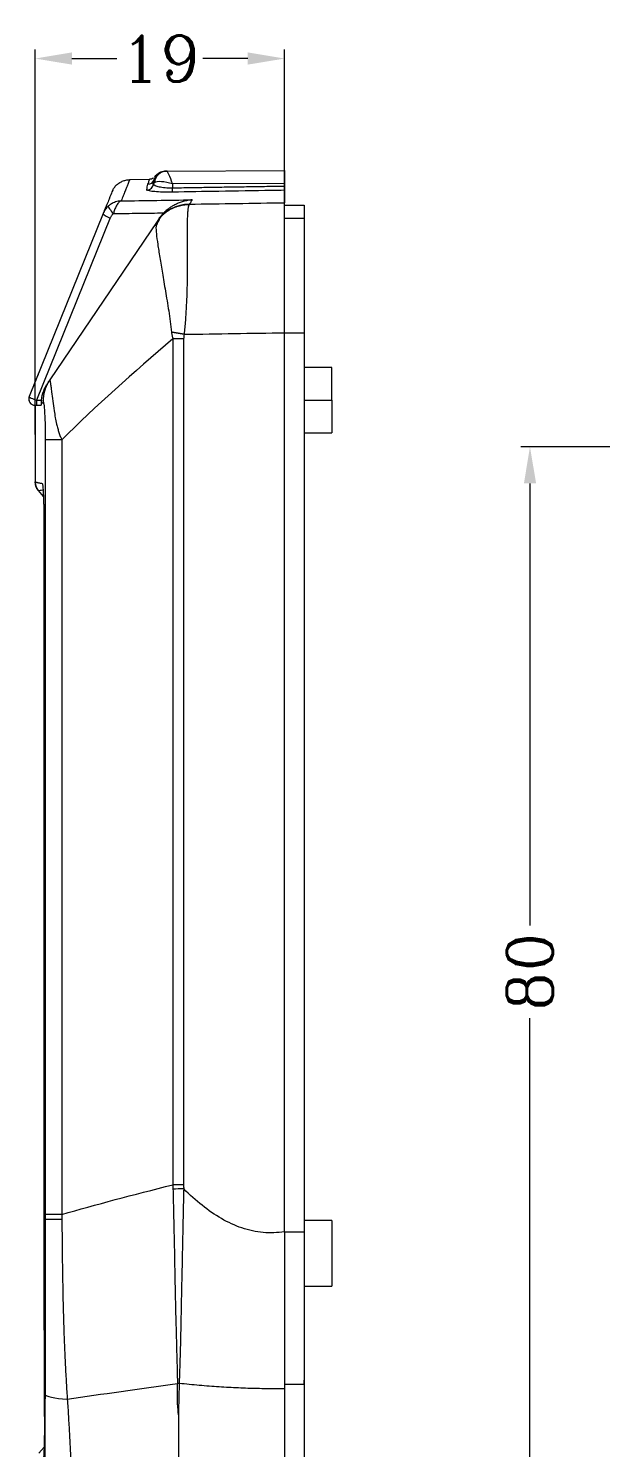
# Model space of a CAD drawing. Header units: millimetres. Extents: x -2408 to -1447, y -915 to -594.
# Drawn here: x -1688.6 to -1645, y -766.4 to -658.3 of the extents above; entities that cross this region are included whole.
import ezdxf

# ---------------------------------------------------------------- set-up
doc = ezdxf.new("R2010")
doc.units = ezdxf.units.MM
doc.layers.get('0').update_dxf_attribs({"linetype": 'CONTINUOUS'})
doc.layers.get('Defpoints').update_dxf_attribs({"linetype": 'CONTINUOUS'})
doc.layers.add('5', color=7, linetype='CONTINUOUS', true_color=0xffffff)
doc.styles.add('ROMANC', font='romanc.shx', dxfattribs={"bigfont": 'gbcbig.shx'})
doc.dimstyles.new('YanXiu', dxfattribs={"dimtxt": 2.5, "dimasz": 2.2, "dimexe": 0.66, "dimexo": 0.66, "dimgap": 0.66, "dimtad": 0, "dimdsep": 46, "dimtxsty": 'ROMANC', "dimcen": 0, "dimclrd": 256, "dimclre": 131, "dimclrt": 42, "dimazin": 2, "dimtfac": 1, "dimtofl": 0, "dimtmove": 0, "dimatfit": 3, "dimfxl": 0, "dimlwd": 5, "dimlwe": 5, "dimarcsym": 0})

# ---------------------------------------------------------------- blocks, each defined once
blk = doc.blocks.new('*D29')
at = {"color": 131, "lineweight": 5}
for p, q in [((1776.34, 676.86), (1759.19, 676.86)), ((1776.34, 596.86), (1759.19, 596.86))]:
    blk.add_line(p, q, dxfattribs=at)
at = {"lineweight": 5}
for p, q in [((1759.89, 674.06), (1759.89, 640.39)), ((1759.89, 599.66), (1759.89, 633.32))]:
    blk.add_line(p, q, dxfattribs=at)
for points in [[(1759.43, 674.06), (1760.36, 674.06), (1759.89, 676.86)], [(1759.43, 599.66), (1760.36, 599.66), (1759.89, 596.86)]]:
    blk.add_solid(points)
at = {"layer": 'Defpoints', "color": 0}
for p in [(1759.89, 676.86), (1777.04, 676.86), (1777.04, 596.86)]:
    blk.add_point(p, dxfattribs=at)
at = {"color": 42, "insert": (1759.89, 636.86), "char_height": 3.5, "attachment_point": 5, "rotation": 90, "style": 'ROMANC'}
blk.add_mtext('80', dxfattribs=at)
blk = doc.blocks.new('*D24')
at = {"color": 131, "lineweight": 5}
for p, q in [((1722.2, 677.79), (1722.2, 707.13)), ((1741.2, 652), (1741.2, 707.13))]:
    blk.add_line(p, q, dxfattribs=at)
at = {"lineweight": 5}
for p, q in [((1725, 706.43), (1728.42, 706.43)), ((1738.4, 706.43), (1734.98, 706.43))]:
    blk.add_line(p, q, dxfattribs=at)
for points in [[(1725, 706.9), (1725, 705.97), (1722.2, 706.43)], [(1738.4, 706.9), (1738.4, 705.97), (1741.2, 706.43)]]:
    blk.add_solid(points)
at = {"layer": 'Defpoints', "color": 0}
for p in [(1722.2, 706.43), (1722.2, 677.09), (1741.2, 651.3)]:
    blk.add_point(p, dxfattribs=at)
at = {"color": 42, "insert": (1731.7, 706.43), "char_height": 3.5, "attachment_point": 5, "style": 'ROMANC'}
blk.add_mtext('19', dxfattribs=at)

msp = doc.modelspace()

# ---------------------------------------------------------------- linework, layer by layer
at = {"layer": '5', "color": 7, "linetype": 'Continuous', "lineweight": 5}
for p, q in [((-1678.068, -669.142, 35), (-1678.041, -669.142, 35)), ((-1678.041, -669.142, 35), (-1669.063, -669.095, 35)), ((-1669.063, -669.095, 35), (-1669.063, -670.082, 35)), ((-1679.356, -669.774, 35), (-1680.863, -669.8, 35)), ((-1669.063, -670.082, 35), (-1677.591, -670.126, 35)), ((-1677.591, -670.126, 35), (-1677.591, -670.42, 35)), ((-1669.063, -670.082, 35), (-1669.063, -670.281, 35)), ((-1669.063, -670.281, 35), (-1669.063, -670.305, 35)), ((-1669.063, -670.608, 35), (-1669.063, -671.553, 35)), ((-1682.886, -672.366, 35), (-1688.518, -686.306, 35)), ((-1669.063, -671.728, 35), (-1669.063, -671.553, 35)), ((-1669.063, -671.739, 35), (-1667.563, -671.739, 35)), ((-1667.563, -671.739, 35), (-1667.563, -672.742, 35)), ((-1682.34, -672.715, 35), (-1687.949, -686.599, 35)), ((-1678.771, -672.984, 35), (-1686.95, -685.053, 35)), ((-1669.063, -672.742, 35), (-1667.563, -672.742, 35)), ((-1667.563, -672.743, 35), (-1667.563, -672.742, 35)), ((-1676.752, -681.932, 35), (-1676.752, -746.366, 35)), ((-1669.063, -681.46, 35), (-1667.563, -681.46, 35)), ((-1669.063, -749.941, 35), (-1669.063, -681.46, 35)), ((-1667.563, -681.46, 35), (-1667.563, -749.948, 35)), ((-1665.463, -684.094, 35), (-1667.563, -684.094, 35)), ((-1665.463, -686.594, 35), (-1665.463, -684.094, 35)), ((-1688.063, -686.994, 35), (-1688.063, -692.823, 35)), ((-1688.063, -686.994, 35), (-1688.063, -686.994, 35)), ((-1688.063, -686.994, 35), (-1688.063, -686.994, 35)), ((-1688.063, -686.994, 35), (-1688.063, -686.994, 35)), ((-1667.563, -686.594, 35), (-1665.463, -686.594, 35)), ((-1665.463, -686.594, 35), (-1665.463, -689.094, 35)), ((-1687.29, -689.613, 35), (-1687.29, -748.63, 35)), ((-1667.563, -689.094, 35), (-1665.463, -689.094, 35)), ((-1687.436, -693.923, 35), (-1687.821, -693.476, 35)), ((-1687.403, -695.794, 35), (-1687.403, -748.984, 35)), ((-1687.403, -695.794, 35), (-1687.402, -695.794, 35)), ((-1687.402, -695.794, 35), (-1687.402, -748.984, 35)), ((-1687.403, -748.984, 35), (-1687.402, -748.984, 35)), ((-1687.29, -748.984, 35), (-1687.402, -748.984, 35)), ((-1665.463, -749.094, 35), (-1667.563, -749.094, 35)), ((-1665.463, -749.094, 35), (-1665.463, -751.594, 35)), ((-1669.063, -749.948, 35), (-1667.563, -749.948, 35)), ((-1665.463, -751.594, 35), (-1665.463, -754.094, 35)), ((-1667.563, -754.094, 35), (-1665.463, -754.094, 35)), ((-1669.063, -761.901, 35), (-1669.063, -779.594, 35)), ((-1667.563, -761.545, 35), (-1667.563, -761.247, 35)), ((-1667.563, -761.544, 35), (-1667.563, -779.594, 35)), ((-1687.358, -764.495, 35), (-1687.362, -764.495, 35)), ((-1687.774, -766.814, 35), (-1687.384, -766.344, 35))]:
    msp.add_line(p, q, dxfattribs=at)
msp.add_polyline3d([(-1677.591, -670.42, 35), (-1677.42, -670.417, 35), (-1677.249, -670.414, 35), (-1677.079, -670.411, 35), (-1676.908, -670.409, 35), (-1676.738, -670.406, 35), (-1676.567, -670.403, 35), (-1676.397, -670.4, 35), (-1676.226, -670.398, 35), (-1676.056, -670.395, 35), (-1675.885, -670.392, 35), (-1675.715, -670.389, 35), (-1675.544, -670.387, 35), (-1675.374, -670.384, 35), (-1675.203, -670.381, 35), (-1675.033, -670.378, 35), (-1674.862, -670.375, 35), (-1674.692, -670.373, 35), (-1674.521, -670.37, 35), (-1674.351, -670.367, 35), (-1674.18, -670.364, 35), (-1674.009, -670.362, 35), (-1673.839, -670.359, 35), (-1673.668, -670.356, 35), (-1673.498, -670.353, 35), (-1673.327, -670.351, 35), (-1673.157, -670.348, 35), (-1672.986, -670.345, 35), (-1672.816, -670.342, 35), (-1672.645, -670.339, 35), (-1672.475, -670.337, 35), (-1672.304, -670.334, 35), (-1672.133, -670.331, 35), (-1671.963, -670.328, 35), (-1671.792, -670.326, 35), (-1671.622, -670.323, 35), (-1671.451, -670.32, 35), (-1671.281, -670.317, 35), (-1671.11, -670.315, 35), (-1670.94, -670.312, 35), (-1670.769, -670.309, 35), (-1670.598, -670.306, 35), (-1670.428, -670.304, 35), (-1670.257, -670.301, 35), (-1670.087, -670.298, 35), (-1669.916, -670.295, 35), (-1669.746, -670.292, 35), (-1669.575, -670.29, 35), (-1669.404, -670.287, 35), (-1669.234, -670.284, 35), (-1669.063, -670.281, 35)], dxfattribs=at)
at = {"layer": '5', "color": 7, "linetype": 'Continuous', "lineweight": 5, "extrusion": (0, 6.12303e-17, -1)}
msp.add_arc((1678.063, -670.142, -35), 1, 2.22913, 89.7, dxfattribs=at)
at = {"layer": '5', "color": 7, "linetype": 'Continuous', "lineweight": 5, "extrusion": (-1.74505e-05, 0, -1)}
msp.add_arc((1678.135, -670.142, -34.971), 1, 34.69456, 89.65027, dxfattribs=at)
at = {"layer": '5', "color": 7, "linetype": 'Continuous', "lineweight": 5, "extrusion": (5.07948e-06, 1.25722e-05, 1)}
msp.add_arc((-1688.054, -686.494, 34.982), 0.5, 158.04151, 268.98518, dxfattribs=at)
at = {"layer": '5', "color": 7, "linetype": 'Continuous', "lineweight": 5}
msp.add_arc((1240.854, -748.984, 35), 2928.256, 180, 180.009455, dxfattribs=at)
for centre, major_axis, ratio, start_param, end_param in [((-1678.036, -670.142, 35), (-0.005, 1), 0.9515936, 0, 1.4544827), ((-1677.563, -670.639, 35), (-0.482, 1.497), 0.0879392, 5.0336557, 6.2553861), ((-1679.562, -670.083, 35), (0.5, -0.019), 0.9962199, 4.768601, 6.2831853), ((-1679.556, -670.098, 35), (0.371, 0.335), 0.9932718, 3.9982178, 5.515407), ((-1679.48, -669.648, 35), (0.472, -0.165), 0.9980253, 5.0645954, 6.2831853), ((-1677.563, -670.139, 35), (-1.5, -0.003), 0.22799, 5.951891, 6.197068), ((-1677.563, -670.639, 35), (-1.492, 0.521), 0.3031085, 4.8360017, 6.0577321), ((-1677.6, -670.249, 35), (-0.008, 0.5), 0.0134517, 3.2386012, 4.3631533), ((-1682.329, -672.591, 35), (0.556, -0.225), 0.1987727, 3.1415927, 4.7737631), ((-1682.093, -672.259, 35), (0.395, -0.452), 0.1508529, 3.2021564, 4.8572618), ((-1676.266, -674.635, 35), (2.483, -1.683), 0.9864888, 2.1775863, 3.1415924), ((-1687.94, -686.496, 35), (0.009, 0.5), 0.0141449, 1.77951, 3.14158), ((-1676.697, -746.679, 35), (3, 0.043), 0.0002498, 1.5882518, 1.8646743), ((-1684.293, -748.984, 35), (3, -0.001), 0.0050944, 3.1918388, 4.0959671), ((-1684.317, -762.321, 35), (3, -0.007), 0.1432454, 3.1905529, 4.265606)]:
    msp.add_ellipse(centre, major_axis=major_axis, ratio=ratio, start_param=start_param, end_param=end_param, dxfattribs=at)
for points, knots in [([(-1682.136, -670.551, 35), (-1682.122, -670.527, 35), (-1682.057, -670.419, 35), (-1681.916, -670.245, 35), (-1681.691, -670.055, 35), (-1681.434, -669.914, 35), (-1681.155, -669.824, 35), (-1680.961, -669.802, 35), (-1680.863, -669.8, 35)], [0, 0, 0, 0, 0.0544072, 0.2435258, 0.4326443, 0.6217629, 0.8108814, 1, 1, 1, 1]), ([(-1679.471, -670.147, 35), (-1679.427, -670.023, 35), (-1679.399, -669.929, 35), (-1679.36, -669.805, 35), (-1679.35, -669.774, 35), (-1679.35, -669.774, 35), (-1679.35, -669.774, 35), (-1679.35, -669.774, 35)], [0, 0, 0, 0, 0.4995877, 0.4995877, 0.9991754, 0.9991754, 1, 1, 1, 1]), ([(-1679.057, -669.666, 35), (-1679.075, -669.683, 35), (-1679.142, -669.734, 35), (-1679.25, -669.773, 35), (-1679.333, -669.769, 35), (-1679.355, -669.766, 35)], [0, 0, 0, 0, 0.230207, 0.7975547, 1, 1, 1, 1]), ([(-1679.058, -670.112, 35), (-1679.043, -670.153, 35), (-1679.001, -670.193, 35), (-1678.857, -670.268, 35), (-1678.757, -670.302, 35), (-1678.499, -670.362, 35), (-1678.345, -670.386, 35), (-1677.988, -670.417, 35), (-1677.792, -670.424, 35), (-1677.591, -670.42, 35)], [0, 0, 0, 0, 0.25, 0.25, 0.5, 0.5, 0.75, 0.75, 1, 1, 1, 1]), ([(-1678.951, -669.563, 35), (-1678.951, -669.563, 35), (-1678.953, -669.584, 35), (-1678.96, -669.629, 35), (-1678.961, -669.633, 35), (-1678.961, -669.637, 35)], [0, 0, 0, 0, 0.9219542, 0.9219542, 1, 1, 1, 1]), ([(-1669.063, -670.281, 35), (-1669.063, -670.37, 35), (-1669.063, -670.448, 35), (-1669.063, -670.562, 35), (-1669.063, -670.599, 35), (-1669.063, -670.608, 35)], [0, 0, 0, 0, 0.5, 0.5, 1, 1, 1, 1]), ([(-1682.137, -670.551, 35), (-1682.137, -670.551, 35), (-1682.186, -670.674, 35), (-1682.407, -671.221, 35), (-1682.652, -671.827, 35), (-1682.797, -672.186, 35)], [0, 0, 0, 0, 0.3355268, 0.6710541, 1, 1, 1, 1]), ([(-1677.591, -670.746, 35), (-1677.85, -670.751, 35), (-1678.103, -670.749, 35), (-1678.571, -670.737, 35), (-1678.777, -670.726, 35), (-1679.129, -670.696, 35), (-1679.266, -670.679, 35), (-1679.468, -670.639, 35), (-1679.527, -670.618, 35), (-1679.547, -670.596, 35)], [0, 0, 0, 0, 0.25, 0.25, 0.5, 0.5, 0.75, 0.75, 1, 1, 1, 1]), ([(-1676.099, -671.334, 35), (-1676.134, -671.337, 35), (-1676.251, -671.347, 35), (-1676.429, -671.374, 35), (-1676.62, -671.414, 35), (-1676.837, -671.471, 35), (-1677.083, -671.554, 35), (-1677.368, -671.68, 35), (-1677.623, -671.819, 35), (-1677.837, -671.961, 35), (-1678.008, -672.092, 35), (-1678.144, -672.208, 35), (-1678.225, -672.288, 35), (-1678.265, -672.326, 35)], [0, 0, 0, 0, 0.045983, 0.1522321, 0.2318878, 0.2964069, 0.4387408, 0.5589274, 0.6811018, 0.7900877, 0.8649682, 0.9347757, 1, 1, 1, 1]), ([(-1669.063, -670.608, 35), (-1669.396, -670.613, 35), (-1669.73, -670.619, 35), (-1671.396, -670.646, 35), (-1672.729, -670.667, 35), (-1675.238, -670.708, 35), (-1676.415, -670.727, 35), (-1677.591, -670.746, 35)], [0, 0, 0, 0, 0.1172395, 0.1172395, 0.5861977, 0.5861977, 1, 1, 1, 1]), ([(-1682.642, -671.764, 35), (-1682.668, -671.828, 35), (-1682.742, -672.012, 35), (-1682.827, -672.222, 35), (-1682.886, -672.366, 35)], [0, 0, 0, 0, 0.3614817, 1, 1, 1, 1]), ([(-1681.511, -671.415, 35), (-1681.589, -671.419, 35), (-1681.733, -671.437, 35), (-1681.935, -671.49, 35), (-1682.108, -671.56, 35), (-1682.255, -671.638, 35), (-1682.377, -671.718, 35), (-1682.451, -671.777, 35), (-1682.486, -671.808, 35), (-1682.491, -671.812, 35)], [0, 0, 0, 0, 0.2094754, 0.3964585, 0.5646407, 0.7170319, 0.8548978, 0.9802235, 1, 1, 1, 1]), ([(-1681.511, -671.415, 35), (-1681.524, -671.419, 35), (-1681.549, -671.426, 35), (-1681.586, -671.443, 35), (-1681.623, -671.466, 35), (-1681.669, -671.501, 35), (-1681.735, -671.566, 35), (-1681.812, -671.669, 35), (-1681.89, -671.806, 35), (-1681.955, -671.946, 35), (-1682.013, -672.095, 35), (-1682.063, -672.241, 35), (-1682.09, -672.337, 35), (-1682.103, -672.384, 35)], [0, 0, 0, 0, 0.053671, 0.1062393, 0.1574264, 0.2120811, 0.3022105, 0.449469, 0.5623164, 0.6825431, 0.7927989, 0.8988637, 1, 1, 1, 1]), ([(-1676.342, -671.708, 35), (-1676.35, -671.726, 35), (-1676.367, -671.763, 35), (-1676.388, -671.832, 35), (-1676.407, -671.915, 35), (-1676.425, -672.015, 35), (-1676.44, -672.134, 35), (-1676.453, -672.273, 35), (-1676.463, -672.435, 35), (-1676.471, -672.621, 35), (-1676.479, -672.886, 35), (-1676.482, -673.334, 35), (-1676.48, -674.01, 35), (-1676.475, -674.839, 35), (-1676.472, -675.731, 35), (-1676.474, -676.644, 35), (-1676.486, -677.585, 35), (-1676.511, -678.477, 35), (-1676.544, -679.265, 35), (-1676.582, -679.951, 35), (-1676.62, -680.518, 35), (-1676.665, -681.057, 35), (-1676.702, -681.407, 35), (-1676.72, -681.576, 35)], [0, 0, 0, 0, 0.0218388, 0.0449255, 0.0692869, 0.0949481, 0.1219313, 0.1502559, 0.1799371, 0.2109854, 0.2434057, 0.3014812, 0.3939349, 0.4796489, 0.5525473, 0.6382755, 0.7100716, 0.7759226, 0.8413665, 0.8843354, 0.9250667, 0.9636028, 1, 1, 1, 1]), ([(-1669.063, -681.46, 35), (-1669.063, -680.856, 35), (-1669.063, -680.262, 35), (-1669.063, -679.384, 35), (-1669.063, -679.094, 35), (-1669.063, -678.517, 35), (-1669.063, -678.23, 35), (-1669.063, -677.386, 35), (-1669.063, -676.849, 35), (-1669.063, -676.082, 35), (-1669.063, -675.833, 35), (-1669.063, -675.348, 35), (-1669.063, -675.111, 35), (-1669.063, -674.434, 35), (-1669.063, -674.022, 35), (-1669.063, -673.464, 35), (-1669.063, -673.288, 35), (-1669.063, -672.957, 35), (-1669.063, -672.801, 35), (-1669.063, -672.376, 35), (-1669.063, -672.141, 35), (-1669.063, -671.771, 35), (-1669.063, -671.634, 35), (-1669.063, -671.553, 35)], [0, 0, 0, 0, 0.125, 0.125, 0.1875, 0.1875, 0.25, 0.25, 0.375, 0.375, 0.4375, 0.4375, 0.5, 0.5, 0.625, 0.625, 0.6875, 0.6875, 0.75, 0.75, 0.875, 0.875, 1, 1, 1, 1]), ([(-1678.858, -673.352, 35), (-1678.864, -673.507, 35), (-1678.853, -673.698, 35), (-1678.806, -674.156, 35), (-1678.769, -674.423, 35), (-1678.681, -675.025, 35), (-1678.629, -675.36, 35), (-1678.508, -676.095, 35), (-1678.439, -676.494, 35), (-1678.294, -677.348, 35), (-1678.222, -677.802, 35), (-1678.063, -678.764, 35), (-1677.975, -679.273, 35), (-1677.81, -680.323, 35), (-1677.738, -680.863, 35), (-1677.675, -681.417, 35)], [0, 0, 0, 0, 0.1403243, 0.1403243, 0.2836036, 0.2836036, 0.4268829, 0.4268829, 0.5701621, 0.5701621, 0.7134414, 0.7134414, 0.8567207, 0.8567207, 1, 1, 1, 1]), ([(-1678.771, -672.984, 35), (-1678.827, -673.065, 35), (-1678.85, -673.185, 35), (-1678.857, -673.345, 35), (-1678.858, -673.348, 35), (-1678.858, -673.352, 35)], [0, 0, 0, 0, 0.979792, 0.979792, 1, 1, 1, 1]), ([(-1667.563, -672.742, 35), (-1667.563, -672.813, 35), (-1667.563, -673.049, 35), (-1667.563, -673.672, 35), (-1667.563, -674.547, 35), (-1667.563, -675.643, 35), (-1667.563, -676.927, 35), (-1667.563, -678.356, 35), (-1667.563, -679.884, 35), (-1667.563, -680.936, 35), (-1667.563, -681.46, 35)], [0, 0, 0, 0, 0.124747, 0.2498354, 0.3749423, 0.5000585, 0.6251568, 0.7502386, 0.8753062, 1, 1, 1, 1]), ([(-1677.675, -681.417, 35), (-1677.664, -681.502, 35), (-1677.641, -681.676, 35), (-1677.595, -681.845, 35), (-1677.571, -681.932, 35)], [0, 0, 0, 0, 0.4872927, 1, 1, 1, 1]), ([(-1687.842, -684.635, 35), (-1687.893, -684.759, 35), (-1687.942, -684.882, 35), (-1688.034, -685.11, 35), (-1688.077, -685.215, 35), (-1688.182, -685.476, 35), (-1688.224, -685.579, 35), (-1688.224, -685.579, 35)], [0, 0, 0, 0, 0.25, 0.25, 0.5, 0.5, 1, 1, 1, 1]), ([(-1687.587, -686.605, 35), (-1687.557, -686.361, 35), (-1687.498, -686.12, 35), (-1687.353, -685.731, 35), (-1687.279, -685.575, 35), (-1687.192, -685.425, 35)], [0, 0, 0, 0, 0.587023, 0.587023, 1, 1, 1, 1]), ([(-1686.95, -685.053, 35), (-1686.949, -685.053, 35), (-1686.947, -685.053, 35), (-1686.942, -685.066, 35), (-1686.936, -685.091, 35), (-1686.926, -685.137, 35), (-1686.913, -685.215, 35), (-1686.89, -685.366, 35), (-1686.858, -685.602, 35), (-1686.805, -686.023, 35), (-1686.732, -686.609, 35), (-1686.638, -687.3, 35), (-1686.537, -687.902, 35), (-1686.443, -688.361, 35), (-1686.348, -688.743, 35), (-1686.256, -689.058, 35), (-1686.155, -689.346, 35), (-1686.071, -689.527, 35), (-1686.031, -689.613, 35)], [0, 0, 0, 0, 0.0309817, 0.0629499, 0.0958918, 0.1297923, 0.1863715, 0.2403077, 0.33279, 0.4215092, 0.5621142, 0.6843635, 0.764672, 0.8341989, 0.88125, 0.9239568, 0.9637987, 1, 1, 1, 1]), ([(-1688.518, -686.306, 35), (-1688.528, -686.332, 35), (-1688.471, -686.379, 35), (-1688.258, -686.488, 35), (-1688.106, -686.549, 35), (-1687.949, -686.599, 35)], [0, 0, 0, 0, 0.5, 0.5, 1, 1, 1, 1]), ([(-1687.949, -686.996, 35), (-1687.954, -686.995, 35), (-1687.959, -686.995, 35), (-1687.976, -686.995, 35), (-1687.988, -686.995, 35), (-1688.011, -686.994, 35), (-1688.022, -686.994, 35), (-1688.038, -686.994, 35), (-1688.044, -686.994, 35), (-1688.054, -686.994, 35), (-1688.059, -686.994, 35), (-1688.062, -686.994, 35), (-1688.063, -686.994, 35), (-1688.063, -686.994, 35)], [0, 0, 0, 0, 0.0821361, 0.0821361, 0.2970835, 0.2970835, 0.5254669, 0.5254669, 0.6900018, 0.6900018, 0.8923187, 0.8923187, 1, 1, 1, 1]), ([(-1687.617, -686.962, 35), (-1687.618, -686.967, 35), (-1687.619, -686.979, 35), (-1687.621, -686.992, 35), (-1687.623, -686.998, 35), (-1687.624, -687, 35), (-1687.625, -687.001, 35)], [0, 0, 0, 0, 0.2301622, 0.5001824, 0.7507314, 1, 1, 1, 1]), ([(-1687.464, -686.736, 35), (-1687.444, -686.707, 35), (-1687.423, -686.764, 35), (-1687.382, -687.04, 35), (-1687.363, -687.261, 35), (-1687.338, -687.686, 35), (-1687.33, -687.843, 35), (-1687.316, -688.183, 35), (-1687.31, -688.365, 35), (-1687.3, -688.74, 35), (-1687.296, -688.931, 35), (-1687.292, -689.211, 35), (-1687.291, -689.303, 35), (-1687.29, -689.473, 35), (-1687.29, -689.553, 35), (-1687.29, -689.613, 35)], [0, 0, 0, 0, 0.25, 0.25, 0.5, 0.5, 0.625, 0.625, 0.75, 0.75, 0.875, 0.875, 0.9375, 0.9375, 1, 1, 1, 1]), ([(-1686.032, -689.613, 35), (-1686.399, -689.613, 35), (-1686.707, -689.613, 35), (-1687.141, -689.613, 35), (-1687.267, -689.613, 35), (-1687.29, -689.613, 35)], [0, 0, 0, 0, 0.5, 0.5, 1, 1, 1, 1]), ([(-1688.063, -692.823, 35), (-1688.062, -692.823, 35), (-1688.061, -692.824, 35), (-1688.055, -692.825, 35), (-1688.052, -692.826, 35)], [0, 0, 0, 0, 0.6804216, 1, 1, 1, 1]), ([(-1688.063, -692.823, 35), (-1688.062, -692.823, 35), (-1688.061, -692.824, 35), (-1688.055, -692.825, 35), (-1688.053, -692.825, 35)], [0, 0, 0, 0, 0.6755735, 1, 1, 1, 1]), ([(-1688.053, -692.825, 35), (-1688.051, -692.826, 35), (-1688.043, -692.828, 35), (-1688.024, -692.832, 35), (-1687.994, -692.839, 35), (-1687.955, -692.848, 35), (-1687.899, -692.862, 35), (-1687.827, -692.88, 35), (-1687.737, -692.899, 35), (-1687.643, -692.916, 35), (-1687.567, -692.927, 35), (-1687.528, -692.932, 35)], [0, 0, 0, 0, 0.0546703, 0.1597619, 0.263831, 0.3668778, 0.4689025, 0.6296343, 0.7453621, 0.8689732, 1, 1, 1, 1]), ([(-1687.815, -693.475, 35), (-1687.802, -693.474, 35), (-1687.771, -693.472, 35), (-1687.688, -693.462, 35), (-1687.646, -693.457, 35), (-1687.541, -693.442, 35), (-1687.478, -693.431, 35), (-1687.399, -693.423, 35)], [0, 0, 0, 0, 0.4288625, 0.4288625, 0.7144313, 0.7144313, 1, 1, 1, 1]), ([(-1687.443, -693.745, 35), (-1687.44, -693.795, 35), (-1687.437, -693.858, 35), (-1687.435, -693.929, 35), (-1687.435, -693.936, 35)], [0, 0, 0, 0, 0.9005293, 1, 1, 1, 1]), ([(-1677.566, -746.691, 35), (-1677.561, -746.893, 35), (-1677.552, -747.299, 35), (-1677.537, -747.911, 35), (-1677.515, -748.817, 35), (-1677.486, -750.106, 35), (-1677.45, -751.894, 35), (-1677.417, -753.815, 35), (-1677.374, -755.722, 35), (-1677.33, -757.408, 35), (-1677.292, -758.91, 35), (-1677.26, -760.047, 35), (-1677.242, -760.799, 35), (-1677.232, -761.205, 35), (-1677.225, -761.403, 35), (-1677.221, -761.501, 35)], [0, 0, 0, 0, 0.0404602, 0.0812385, 0.1223353, 0.2216992, 0.3390329, 0.4805127, 0.6076736, 0.7238608, 0.8231981, 0.9153523, 0.9585765, 0.9795914, 1, 1, 1, 1]), ([(-1676.75, -746.679, 35), (-1676.755, -746.91, 35), (-1676.767, -747.369, 35), (-1676.782, -748.051, 35), (-1676.797, -748.721, 35), (-1676.814, -749.562, 35), (-1676.835, -750.579, 35), (-1676.867, -752.083, 35), (-1676.906, -753.82, 35), (-1676.942, -755.716, 35), (-1676.973, -757.403, 35), (-1677.011, -758.905, 35), (-1677.042, -760.052, 35), (-1677.07, -760.789, 35), (-1677.086, -761.193, 35), (-1677.093, -761.39, 35), (-1677.096, -761.499, 35)], [0, 0, 0, 0, 0.0461815, 0.0915357, 0.1361163, 0.1799644, 0.2594695, 0.3393122, 0.480902, 0.6080381, 0.7216969, 0.8236046, 0.9156652, 0.9587566, 0.9770718, 1, 1, 1, 1]), ([(-1669.063, -749.941, 35), (-1669.063, -751.967, 35), (-1669.063, -753.99, 35), (-1669.063, -756.992, 35), (-1669.063, -757.987, 35), (-1669.063, -759.957, 35), (-1669.063, -760.933, 35), (-1669.063, -761.9, 35)], [0, 0, 0, 0, 0.5, 0.5, 0.75, 0.75, 1, 1, 1, 1]), ([(-1667.563, -749.948, 35), (-1667.563, -751.912, 35), (-1667.563, -753.874, 35), (-1667.563, -757.758, 35), (-1667.563, -759.668, 35), (-1667.563, -761.544, 35)], [0, 0, 0, 0, 0.5, 0.5, 1, 1, 1, 1]), ([(-1677.155, -763.891, 35), (-1677.156, -763.844, 35), (-1677.159, -763.744, 35), (-1677.17, -763.593, 35), (-1677.182, -763.438, 35), (-1677.197, -763.277, 35), (-1677.211, -763.099, 35), (-1677.218, -762.899, 35), (-1677.22, -762.661, 35), (-1677.216, -762.39, 35), (-1677.213, -761.995, 35), (-1677.218, -761.698, 35), (-1677.221, -761.501, 35)], [0, 0, 0, 0, 0.0578538, 0.1254783, 0.1886474, 0.2515967, 0.3272123, 0.4105991, 0.5018489, 0.6262528, 0.7507661, 1, 1, 1, 1]), ([(-1677.096, -761.499, 35), (-1677.1, -761.705, 35), (-1677.107, -762.106, 35), (-1677.121, -762.708, 35), (-1677.139, -763.299, 35), (-1677.149, -763.694, 35), (-1677.155, -763.891, 35)], [0, 0, 0, 0, 0.2594619, 0.5060212, 0.7551181, 1, 1, 1, 1]), ([(-1669.063, -761.9, 35), (-1669.292, -761.902, 35), (-1669.752, -761.907, 35), (-1670.448, -761.904, 35), (-1671.152, -761.893, 35), (-1671.866, -761.874, 35), (-1672.588, -761.846, 35), (-1673.319, -761.811, 35), (-1674.058, -761.766, 35), (-1674.806, -761.713, 35), (-1675.563, -761.651, 35), (-1676.327, -761.581, 35), (-1676.839, -761.526, 35), (-1677.096, -761.499, 35)], [0, 0, 0, 0, 0.0851118, 0.171365, 0.2587661, 0.3473213, 0.4370365, 0.5279175, 0.6199698, 0.713199, 0.8076103, 0.903209, 1, 1, 1, 1]), ([(-1687.313, -762.334, 35), (-1687.315, -762.987, 35), (-1687.318, -764.293, 35), (-1687.32, -766.289, 35), (-1687.319, -768.286, 35), (-1687.317, -769.632, 35), (-1687.316, -770.287, 35)], [0, 0, 0, 0, 0.2468349, 0.4933543, 0.753713, 1, 1, 1, 1]), ([(-1685.614, -762.705, 35), (-1685.586, -763.141, 35), (-1685.53, -764.013, 35), (-1685.455, -765.323, 35), (-1685.387, -766.636, 35), (-1685.325, -767.966, 35), (-1685.269, -769.329, 35), (-1685.221, -770.686, 35), (-1685.179, -772.046, 35), (-1685.143, -773.416, 35), (-1685.111, -774.859, 35), (-1685.083, -776.373, 35), (-1685.057, -777.96, 35), (-1685.044, -779.041, 35), (-1685.037, -779.594, 35)], [0, 0, 0, 0, 0.077726, 0.1555965, 0.2335844, 0.3116605, 0.3925506, 0.4761128, 0.5529941, 0.6340626, 0.7193044, 0.8087085, 0.9022712, 1, 1, 1, 1]), ([(-1687.363, -764.469, 35), (-1687.362, -764.684, 35), (-1687.361, -765.097, 35), (-1687.367, -765.683, 35), (-1687.378, -766.16, 35), (-1687.386, -766.406, 35), (-1687.389, -766.503, 35)], [0, 0, 0, 0, 0.2722468, 0.5372641, 0.7856467, 1, 1, 1, 1])]:
    msp.add_open_spline(points, degree=3, knots=knots, dxfattribs=at)
for points, degree in [([(-1680.863, -669.8, 35), (-1680.863, -669.8, 35), (-1680.869, -669.815, 35), (-1680.897, -669.883, 35), (-1680.944, -670.001, 35), (-1681.011, -670.169, 35), (-1681.1, -670.391, 35), (-1681.212, -670.67, 35), (-1681.347, -671.006, 35), (-1681.454, -671.272, 35), (-1681.511, -671.415, 35)], 3), ([(-1679.553, -670.581, 35), (-1679.547, -670.41, 35), (-1679.512, -670.265, 35), (-1679.471, -670.147, 35)], 3), ([(-1679.062, -670.103, 35), (-1679.063, -670.106, 35), (-1679.061, -670.109, 35), (-1679.058, -670.112, 35)], 3), ([(-1679.002, -669.797, 35), (-1679.004, -669.802, 35), (-1679.006, -669.807, 35), (-1679.008, -669.813, 35)], 3), ([(-1681.511, -671.415, 35), (-1680.609, -671.402, 35), (-1678.805, -671.375, 35), (-1677.001, -671.348, 35), (-1676.099, -671.334, 35)], 3), ([(-1679.547, -670.596, 35), (-1679.551, -670.591, 35), (-1679.554, -670.586, 35), (-1679.553, -670.581, 35)], 3), ([(-1676.099, -671.334, 35), (-1676.123, -671.369, 35), (-1676.17, -671.44, 35), (-1676.243, -671.549, 35), (-1676.293, -671.625, 35), (-1676.319, -671.663, 35)], 3), ([(-1682.491, -671.812, 35), (-1682.537, -671.852, 35), (-1682.623, -671.937, 35), (-1682.733, -672.077, 35), (-1682.821, -672.222, 35), (-1682.866, -672.318, 35), (-1682.886, -672.366, 35)], 3), ([(-1682.599, -671.681, 35), (-1682.798, -672.187, 35)], 1), ([(-1682.103, -672.384, 35), (-1682.131, -672.408, 35), (-1682.182, -672.459, 35), (-1682.248, -672.542, 35), (-1682.301, -672.629, 35), (-1682.328, -672.686, 35), (-1682.34, -672.715, 35)], 3), ([(-1682.103, -672.384, 35), (-1681.464, -672.374, 35), (-1680.184, -672.355, 35), (-1678.905, -672.336, 35), (-1678.265, -672.326, 35)], 3), ([(-1678.609, -672.745, 35), (-1678.558, -672.669, 35), (-1678.449, -672.523, 35), (-1678.328, -672.39, 35), (-1678.265, -672.326, 35)], 3), ([(-1676.319, -671.663, 35), (-1676.322, -671.67, 35), (-1676.33, -671.684, 35), (-1676.338, -671.7, 35), (-1676.342, -671.708, 35)], 3), ([(-1676.319, -671.663, 35), (-1675.109, -671.644, 35), (-1672.691, -671.608, 35), (-1670.272, -671.571, 35), (-1669.063, -671.553, 35)], 3), ([(-1678.521, -672.663, 35), (-1678.866, -673.35, 35)], 1), ([(-1678.75, -672.952, 35), (-1678.753, -672.957, 35), (-1678.76, -672.967, 35), (-1678.768, -672.978, 35), (-1678.771, -672.984, 35)], 3), ([(-1678.609, -672.745, 35), (-1678.624, -672.767, 35), (-1678.655, -672.812, 35), (-1678.702, -672.881, 35), (-1678.734, -672.928, 35), (-1678.75, -672.952, 35)], 3), ([(-1677.571, -681.932, 35), (-1680.591, -684.492, 35), (-1683.46, -687.053, 35), (-1686.032, -689.613, 35)], 3), ([(-1677.571, -681.932, 35), (-1677.571, -703.41, 35), (-1677.572, -724.888, 35), (-1677.572, -746.366, 35)], 3), ([(-1676.752, -681.932, 35), (-1677.029, -681.932, 35), (-1677.306, -681.932, 35), (-1677.571, -681.932, 35)], 3), ([(-1676.72, -681.576, 35), (-1676.73, -681.638, 35), (-1676.746, -681.758, 35), (-1676.752, -681.875, 35), (-1676.752, -681.932, 35)], 3), ([(-1676.72, -681.576, 35), (-1675.443, -681.557, 35), (-1672.891, -681.518, 35), (-1670.339, -681.479, 35), (-1669.063, -681.46, 35)], 3), ([(-1687.064, -685.236, 35), (-1687.191, -685.423, 35)], 1), ([(-1687.076, -685.238, 35), (-1687.062, -685.219, 35), (-1687.036, -685.179, 35), (-1686.994, -685.118, 35), (-1686.965, -685.075, 35), (-1686.95, -685.053, 35)], 3), ([(-1688.518, -686.306, 35), (-1688.548, -686.387, 35), (-1688.571, -686.543, 35), (-1688.488, -686.781, 35), (-1688.302, -686.95, 35), (-1688.149, -686.99, 35), (-1688.063, -686.994, 35)], 3), ([(-1687.625, -687.001, 35), (-1687.91, -686.996, 35), (-1688.056, -686.994, 35), (-1688.063, -686.994, 35)], 3), ([(-1687.949, -686.599, 35), (-1687.828, -686.601, 35), (-1687.708, -686.603, 35), (-1687.587, -686.605, 35)], 3), ([(-1687.625, -687.001, 35), (-1687.733, -686.999, 35), (-1687.841, -686.997, 35), (-1687.949, -686.996, 35)], 3), ([(-1687.587, -686.605, 35), (-1687.606, -686.763, 35), (-1687.612, -686.899, 35), (-1687.617, -686.962, 35)], 3), ([(-1687.617, -686.962, 35), (-1687.57, -686.892, 35), (-1687.519, -686.817, 35), (-1687.464, -686.736, 35)], 3), ([(-1686.032, -689.613, 35), (-1686.031, -709.285, 35), (-1686.031, -728.957, 35), (-1686.031, -748.63, 35)], 3), ([(-1687.821, -693.476, 35), (-1687.977, -693.295, 35), (-1688.063, -693.062, 35), (-1688.063, -692.823, 35)], 3), ([(-1688.055, -692.818, 35), (-1688.054, -693.193, 35), (-1687.812, -693.479, 35)], 2), ([(-1687.528, -692.932, 35), (-1687.525, -692.932, 35), (-1687.518, -692.939, 35), (-1687.507, -692.973, 35), (-1687.495, -693.036, 35), (-1687.482, -693.139, 35), (-1687.468, -693.299, 35), (-1687.454, -693.498, 35), (-1687.443, -693.717, 35), (-1687.432, -693.963, 35), (-1687.423, -694.239, 35), (-1687.415, -694.549, 35), (-1687.409, -694.846, 35), (-1687.406, -695.114, 35), (-1687.404, -695.361, 35), (-1687.402, -695.589, 35), (-1687.402, -695.728, 35), (-1687.402, -695.794, 35)], 3), ([(-1686.031, -748.63, 35), (-1683.46, -747.875, 35), (-1680.591, -747.12, 35), (-1677.572, -746.366, 35)], 3), ([(-1677.572, -746.366, 35), (-1677.571, -746.474, 35), (-1677.569, -746.582, 35), (-1677.566, -746.691, 35)], 3), ([(-1676.752, -746.366, 35), (-1676.752, -746.418, 35), (-1676.752, -746.522, 35), (-1676.751, -746.626, 35), (-1676.75, -746.679, 35)], 3), ([(-1669.063, -749.941, 35), (-1669.613, -750.031, 35), (-1670.704, -750.072, 35), (-1672.326, -749.717, 35), (-1673.882, -748.994, 35), (-1675.365, -747.966, 35), (-1676.293, -747.132, 35), (-1676.75, -746.679, 35)], 3), ([(-1687.403, -748.984, 35), (-1687.403, -749.467, 35)], 1), ([(-1687.29, -748.984, 35), (-1687.29, -749.715, 35), (-1687.291, -751.133, 35), (-1687.293, -753.129, 35), (-1687.296, -754.994, 35), (-1687.3, -756.728, 35), (-1687.304, -758.33, 35), (-1687.307, -759.803, 35), (-1687.31, -761.145, 35), (-1687.312, -761.952, 35), (-1687.313, -762.334, 35)], 3), ([(-1687.29, -748.63, 35), (-1687.29, -748.689, 35), (-1687.29, -748.807, 35), (-1687.29, -748.925, 35), (-1687.29, -748.984, 35)], 3), ([(-1686.031, -748.63, 35), (-1686.03, -748.752, 35), (-1686.029, -748.874, 35), (-1686.028, -748.996, 35)], 3), ([(-1686.028, -748.996, 35), (-1686.022, -749.75, 35), (-1686.009, -751.212, 35), (-1685.982, -753.266, 35), (-1685.945, -755.181, 35), (-1685.897, -756.96, 35), (-1685.838, -758.603, 35), (-1685.771, -760.111, 35), (-1685.695, -761.486, 35), (-1685.641, -762.313, 35), (-1685.614, -762.705, 35)], 3), ([(-1687.402, -749.467, 35), (-1687.402, -754.477, 35), (-1687.388, -759.486, 35), (-1687.361, -764.495, 35)], 3), ([(-1685.614, -762.705, 35), (-1682.978, -762.304, 35), (-1680.143, -761.902, 35), (-1677.221, -761.501, 35)], 3), ([(-1677.096, -761.499, 35), (-1677.138, -761.5, 35), (-1677.18, -761.501, 35), (-1677.221, -761.501, 35)], 3), ([(-1669.063, -761.544, 35), (-1667.563, -761.544, 35)], 1), ([(-1677.155, -763.891, 35), (-1677.156, -769.003, 35), (-1677.158, -774.298, 35), (-1677.159, -779.594, 35)], 3), ([(-1687.362, -764.495, 35), (-1687.361, -764.564, 35), (-1687.361, -764.708, 35), (-1687.361, -764.933, 35), (-1687.362, -765.177, 35), (-1687.364, -765.441, 35), (-1687.367, -765.723, 35), (-1687.373, -766.018, 35), (-1687.381, -766.322, 35), (-1687.392, -766.62, 35), (-1687.406, -766.888, 35), (-1687.422, -767.108, 35), (-1687.44, -767.258, 35), (-1687.456, -767.332, 35), (-1687.466, -767.347, 35), (-1687.471, -767.347, 35)], 3)]:
    msp.add_open_spline(points, degree=degree, dxfattribs=at)
for points, weights in [([(-1676.342, -671.708, 35), (-1677.202, -671.707, 35), (-1677.985, -672.055, 35), (-1678.55, -672.698, 35)], [1.06080168673, 0.99034520614, 0.981122006122, 1.03313208668]), ([(-1678.55, -672.698, 35), (-1678.63, -672.789, 35), (-1678.704, -672.884, 35), (-1678.771, -672.984, 35)], [1.0331320983, 1.04094024661, 1.05012848816, 1.06069682296]), ([(-1676.72, -681.576, 35), (-1677.046, -681.522, 35), (-1677.368, -681.469, 35), (-1677.675, -681.417, 35)], [1.00682331199, 0.997725562694, 0.997725562669, 1.00682331192]), ([(-1687.066, -685.238, 35), (-1687.332, -685.7, 35), (-1687.465, -686.212, 35), (-1687.464, -686.736, 35)], [1.00131786111, 0.994883697474, 1.01200956304, 1.05269545779]), ([(-1686.95, -685.053, 35), (-1686.991, -685.113, 35), (-1687.03, -685.175, 35), (-1687.066, -685.238, 35)], [1.00532687042, 1.00354198899, 1.00220565448, 1.00131786688]), ([(-1676.752, -746.366, 35), (-1677.03, -746.366, 35), (-1677.305, -746.366, 35), (-1677.572, -746.366, 35)], [1.00482565499, 0.998391350605, 0.998391448339, 1.00482594819]), ([(-1686.031, -748.63, 35), (-1686.793, -748.63, 35), (-1687.243, -748.63, 35), (-1687.29, -748.63, 35)], [1.0525685882, 0.982379232816, 0.98247727402, 1.05286271181])]:
    msp.add_rational_spline(points, weights, degree=3, dxfattribs=at)

# ---------------------------------------------------------------- dimensions: what is measured, and where the dimension line sits
dim = msp.add_linear_dim(base=(-1688.063, -660.57, 35), p1=(-1669.063, -715.7, 35), p2=(-1688.063, -689.908, 35), dimstyle='YanXiu', override={"dimtxt": 3.5, "dimasz": 2.8, "dimexe": 0.69965, "dimexo": 0.69965, "dimgap": 0.69965})
dim.commit()
dim.dimension.update_dxf_attribs({"geometry": '*D24', "text_midpoint": (-1678.563, -660.57, 35), "insert": (-3410.264, -1367.002)})
dim = msp.add_linear_dim(base=(-1650.37, -690.144, 35), p1=(-1633.222, -770.145, 35), p2=(-1633.222, -690.144, 35), angle=90, dimstyle='YanXiu', override={"dimtxt": 3.5, "dimasz": 2.8, "dimexe": 0.69965, "dimexo": 0.69965, "dimgap": 0.69965})
dim.commit()
dim.dimension.update_dxf_attribs({"geometry": '*D29', "text_midpoint": (-1650.37, -730.144, 35), "insert": (-3410.264, -1367.002)})

doc.saveas('drawing.dxf')
